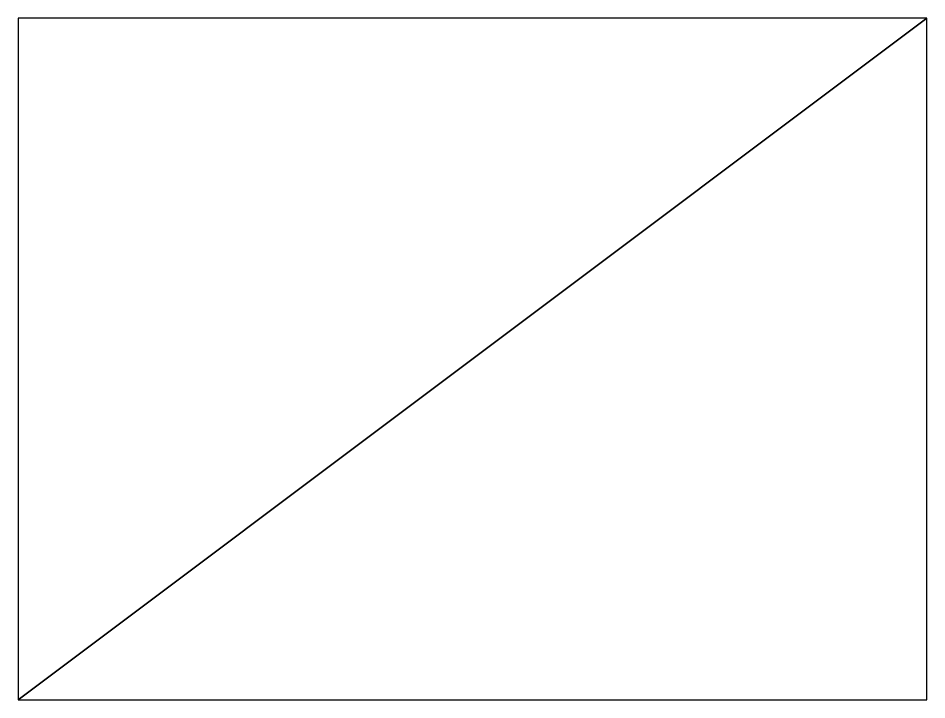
# Model space of a CAD drawing. Header units: metres. Extents: x 200 to 280, y 100 to 160.
import ezdxf

# ---------------------------------------------------------------- set-up
doc = ezdxf.new("R2010")
doc.units = ezdxf.units.M

msp = doc.modelspace()

# ---------------------------------------------------------------- meshes
at = {"layer": 'MESH'}
mesh = msp.add_polyface(dxfattribs=at)
corners = [(200, 100), (280, 100), (280, 160), (200, 160)]
mesh.append_faces([[corners[k] for k in face] for face in [(0, 1, 2), (0, 2, 3)]])

doc.saveas('drawing.dxf')
